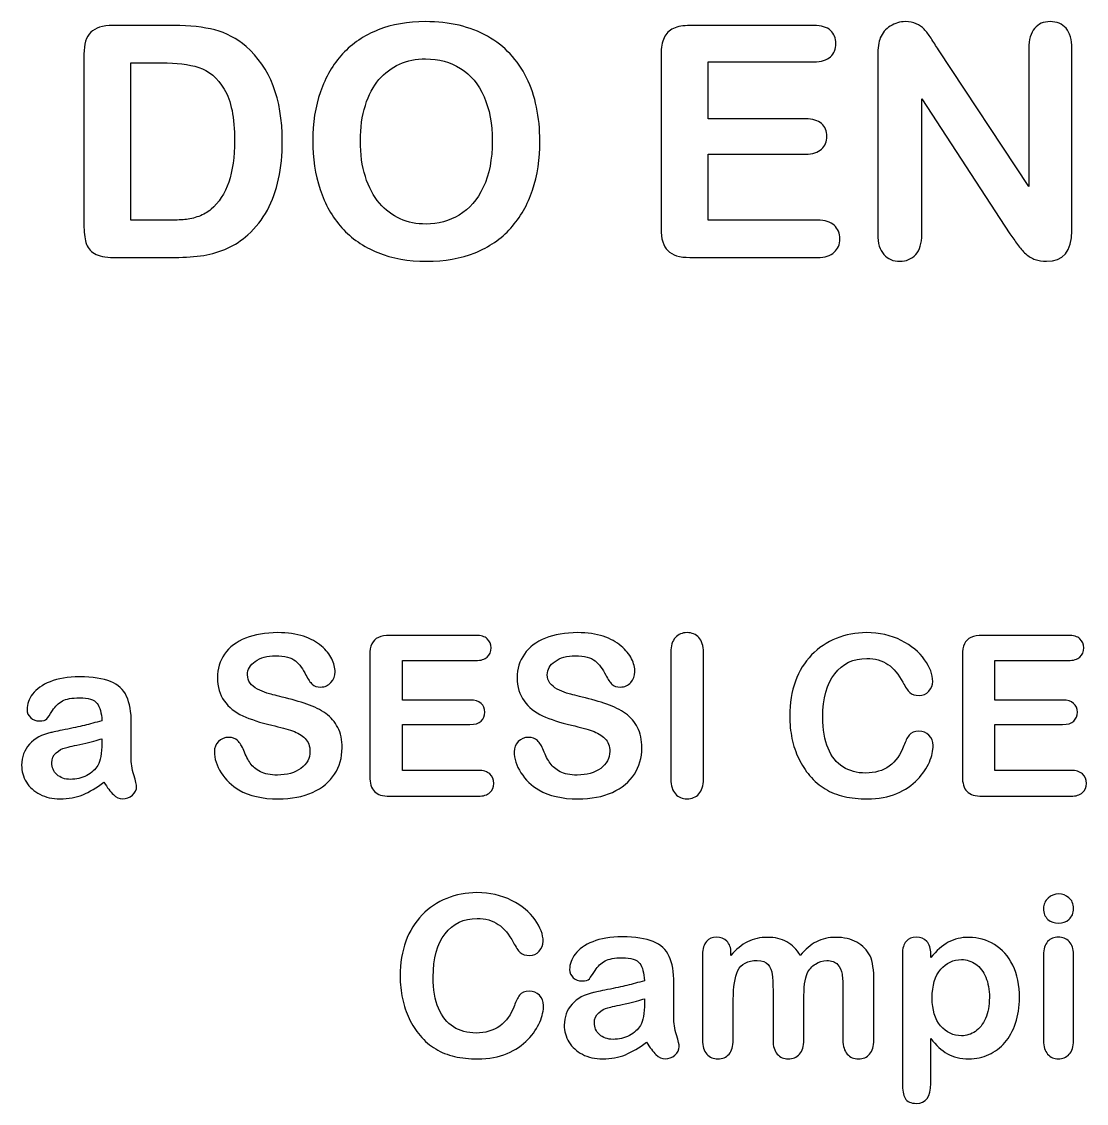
# Model space of a CAD drawing. Header units: millimetres. Extents: x -142 to 129, y -111 to 105.
# Drawn here: x 26.54 to 49.59, y 1.03 to 24.45 of the extents above; entities that cross this region are included whole.
import ezdxf

# ---------------------------------------------------------------- set-up
doc = ezdxf.new("R2010")
doc.units = ezdxf.units.MM
doc.header["$MEASUREMENT"] = 0
doc.layers.add('Layer 1', color=7, linetype='Continuous')

msp = doc.modelspace()

# ---------------------------------------------------------------- linework, layer by layer
at = {"layer": 'Layer 1', "color": 250}
for points, knots in [([(28.514, 24.3674), (28.514, 24.3674), (29.8392, 24.3674), (29.8392, 24.3674), (30.184, 24.3674), (30.4797, 24.3359), (30.7262, 24.2716), (30.974, 24.2073), (31.1972, 24.087), (31.3982, 23.9117), (31.9206, 23.4641), (32.1824, 22.7828), (32.1824, 21.8701), (32.1824, 21.5686), (32.1566, 21.2939), (32.1041, 21.045), (32.0515, 20.7961), (31.9697, 20.5717), (31.861, 20.3719), (31.7511, 20.1721), (31.6109, 19.9933), (31.4391, 19.8355), (31.3047, 19.7151), (31.1575, 19.6181), (30.9974, 19.5457), (30.8373, 19.472), (30.6655, 19.4206), (30.482, 19.3914), (30.2985, 19.3622), (30.0905, 19.347), (29.8603, 19.347), (29.8603, 19.347), (28.535, 19.347), (28.535, 19.347), (28.3504, 19.347), (28.2113, 19.375), (28.1167, 19.4311), (28.0232, 19.4872), (27.9624, 19.5655), (27.9344, 19.6672), (27.9052, 19.7689), (27.8911, 19.9009), (27.8911, 20.0622), (27.8911, 20.0622), (27.8911, 23.7446), (27.8911, 23.7446), (27.8911, 23.9631), (27.9402, 24.122), (28.0384, 24.2202), (28.1365, 24.3184), (28.2955, 24.3674), (28.514, 24.3674)], [0, 0, 0, 0, 0.0588235, 0.0588235, 0.0588235, 0.1176471, 0.1176471, 0.1176471, 0.1764706, 0.1764706, 0.1764706, 0.2352941, 0.2352941, 0.2352941, 0.2941176, 0.2941176, 0.2941176, 0.3529412, 0.3529412, 0.3529412, 0.4117647, 0.4117647, 0.4117647, 0.4705882, 0.4705882, 0.4705882, 0.5294118, 0.5294118, 0.5294118, 0.5882353, 0.5882353, 0.5882353, 0.6470588, 0.6470588, 0.6470588, 0.7058824, 0.7058824, 0.7058824, 0.7647059, 0.7647059, 0.7647059, 0.8235294, 0.8235294, 0.8235294, 0.8823529, 0.8823529, 0.8823529, 0.9411765, 0.9411765, 0.9411765, 1, 1, 1, 1]), ([(35.2827, 24.4516), (35.8039, 24.4516), (36.2504, 24.3464), (36.6232, 24.1349), (36.996, 23.9245), (37.2788, 23.6242), (37.4704, 23.235), (37.6621, 22.8459), (37.7579, 22.389), (37.7579, 21.8642), (37.7579, 21.4762), (37.7053, 21.1233), (37.6001, 20.8066), (37.495, 20.4888), (37.3384, 20.2141), (37.128, 19.9816), (36.9177, 19.749), (36.6606, 19.5714), (36.3544, 19.4475), (36.0482, 19.3248), (35.6988, 19.2629), (35.3038, 19.2629), (34.9111, 19.2629), (34.5594, 19.326), (34.2497, 19.4533), (33.9388, 19.5796), (33.6805, 19.7584), (33.4725, 19.9886), (33.2645, 20.2188), (33.1079, 20.4958), (33.0016, 20.8206), (32.8952, 21.1444), (32.8426, 21.4949), (32.8426, 21.8712), (32.8426, 22.2569), (32.8976, 22.6098), (33.0086, 22.9324), (33.1196, 23.2537), (33.2797, 23.5272), (33.4901, 23.7539), (33.6992, 23.9795), (33.9552, 24.1524), (34.2567, 24.2716), (34.557, 24.392), (34.8994, 24.4516), (35.2827, 24.4516)], [0, 0, 0, 0, 0.0666667, 0.0666667, 0.0666667, 0.1333333, 0.1333333, 0.1333333, 0.2, 0.2, 0.2, 0.2666667, 0.2666667, 0.2666667, 0.3333333, 0.3333333, 0.3333333, 0.4, 0.4, 0.4, 0.4666667, 0.4666667, 0.4666667, 0.5333333, 0.5333333, 0.5333333, 0.6, 0.6, 0.6, 0.6666667, 0.6666667, 0.6666667, 0.7333333, 0.7333333, 0.7333333, 0.8, 0.8, 0.8, 0.8666667, 0.8666667, 0.8666667, 0.9333333, 0.9333333, 0.9333333, 1, 1, 1, 1]), ([(43.6876, 23.5821), (43.6876, 23.5821), (41.397, 23.5821), (41.397, 23.5821), (41.397, 23.5821), (41.397, 22.3481), (41.397, 22.3481), (41.397, 22.3481), (43.5064, 22.3481), (43.5064, 22.3481), (43.6618, 22.3481), (43.7775, 22.313), (43.8535, 22.244), (43.9306, 22.1751), (43.968, 22.0828), (43.968, 21.9694), (43.968, 21.8561), (43.9306, 21.7626), (43.8558, 21.6913), (43.7799, 21.62), (43.6642, 21.5838), (43.5064, 21.5838), (43.5064, 21.5838), (41.397, 21.5838), (41.397, 21.5838), (41.397, 21.5838), (41.397, 20.1534), (41.397, 20.1534), (41.397, 20.1534), (43.7659, 20.1534), (43.7659, 20.1534), (43.926, 20.1534), (44.0463, 20.116), (44.127, 20.0423), (44.2088, 19.9687), (44.2497, 19.8694), (44.2497, 19.7467), (44.2497, 19.6286), (44.2088, 19.5316), (44.127, 19.458), (44.0463, 19.3844), (43.926, 19.347), (43.7659, 19.347), (43.7659, 19.347), (41.0032, 19.347), (41.0032, 19.347), (40.7823, 19.347), (40.6234, 19.3961), (40.5264, 19.4942), (40.4294, 19.5924), (40.3803, 19.7513), (40.3803, 19.9699), (40.3803, 19.9699), (40.3803, 23.7446), (40.3803, 23.7446), (40.3803, 23.8906), (40.4025, 24.0098), (40.4458, 24.1022), (40.489, 24.1945), (40.5568, 24.2623), (40.6491, 24.3043), (40.7414, 24.3464), (40.8595, 24.3674), (41.0032, 24.3674), (41.0032, 24.3674), (43.6876, 24.3674), (43.6876, 24.3674), (43.85, 24.3674), (43.9704, 24.3312), (44.0487, 24.2599), (44.127, 24.1875), (44.1667, 24.0928), (44.1667, 23.9771), (44.1667, 23.8579), (44.127, 23.7621), (44.0487, 23.6896), (43.9704, 23.6184), (43.85, 23.5821), (43.6876, 23.5821)], [0, 0, 0, 0, 0.0384615, 0.0384615, 0.0384615, 0.0769231, 0.0769231, 0.0769231, 0.1153846, 0.1153846, 0.1153846, 0.1538462, 0.1538462, 0.1538462, 0.1923077, 0.1923077, 0.1923077, 0.2307692, 0.2307692, 0.2307692, 0.2692308, 0.2692308, 0.2692308, 0.3076923, 0.3076923, 0.3076923, 0.3461538, 0.3461538, 0.3461538, 0.3846154, 0.3846154, 0.3846154, 0.4230769, 0.4230769, 0.4230769, 0.4615385, 0.4615385, 0.4615385, 0.5, 0.5, 0.5, 0.5384615, 0.5384615, 0.5384615, 0.5769231, 0.5769231, 0.5769231, 0.6153846, 0.6153846, 0.6153846, 0.6538462, 0.6538462, 0.6538462, 0.6923077, 0.6923077, 0.6923077, 0.7307692, 0.7307692, 0.7307692, 0.7692308, 0.7692308, 0.7692308, 0.8076923, 0.8076923, 0.8076923, 0.8461538, 0.8461538, 0.8461538, 0.8846154, 0.8846154, 0.8846154, 0.9230769, 0.9230769, 0.9230769, 0.9615385, 0.9615385, 0.9615385, 1, 1, 1, 1]), ([(46.3848, 23.8416), (46.3848, 23.8416), (48.3387, 20.8826), (48.3387, 20.8826), (48.3387, 20.8826), (48.3387, 23.8696), (48.3387, 23.8696), (48.3387, 24.0636), (48.3808, 24.2085), (48.4638, 24.3055), (48.5468, 24.4025), (48.6589, 24.4516), (48.8004, 24.4516), (48.9453, 24.4516), (49.061, 24.4037), (49.1451, 24.3067), (49.2292, 24.2097), (49.2713, 24.0636), (49.2713, 23.8696), (49.2713, 23.8696), (49.2713, 19.9231), (49.2713, 19.9231), (49.2713, 19.4826), (49.089, 19.2629), (48.7244, 19.2629), (48.6332, 19.2629), (48.5514, 19.2757), (48.4778, 19.3026), (48.4054, 19.3283), (48.3364, 19.3704), (48.2733, 19.4265), (48.209, 19.4837), (48.1506, 19.5503), (48.0957, 19.6275), (48.0407, 19.7034), (47.9858, 19.7817), (47.9309, 19.8612), (47.9309, 19.8612), (46.0248, 22.7828), (46.0248, 22.7828), (46.0248, 22.7828), (46.0248, 19.8448), (46.0248, 19.8448), (46.0248, 19.6532), (45.9804, 19.5083), (45.8916, 19.4101), (45.8016, 19.3119), (45.6871, 19.2629), (45.548, 19.2629), (45.4043, 19.2629), (45.2886, 19.3119), (45.2021, 19.4113), (45.1145, 19.5106), (45.0712, 19.6555), (45.0712, 19.8448), (45.0712, 19.8448), (45.0712, 23.7154), (45.0712, 23.7154), (45.0712, 23.8801), (45.0899, 24.0087), (45.1262, 24.1022), (45.1694, 24.205), (45.2419, 24.2892), (45.3424, 24.3546), (45.4429, 24.4189), (45.5516, 24.4516), (45.6672, 24.4516), (45.7596, 24.4516), (45.8379, 24.4364), (45.9021, 24.4072), (45.9676, 24.3768), (46.0248, 24.3371), (46.0739, 24.2868), (46.123, 24.2366), (46.1733, 24.1723), (46.2247, 24.0917), (46.2761, 24.0122), (46.3299, 23.9292), (46.3848, 23.8416)], [0, 0, 0, 0, 0.0384615, 0.0384615, 0.0384615, 0.0769231, 0.0769231, 0.0769231, 0.1153846, 0.1153846, 0.1153846, 0.1538462, 0.1538462, 0.1538462, 0.1923077, 0.1923077, 0.1923077, 0.2307692, 0.2307692, 0.2307692, 0.2692308, 0.2692308, 0.2692308, 0.3076923, 0.3076923, 0.3076923, 0.3461538, 0.3461538, 0.3461538, 0.3846154, 0.3846154, 0.3846154, 0.4230769, 0.4230769, 0.4230769, 0.4615385, 0.4615385, 0.4615385, 0.5, 0.5, 0.5, 0.5384615, 0.5384615, 0.5384615, 0.5769231, 0.5769231, 0.5769231, 0.6153846, 0.6153846, 0.6153846, 0.6538462, 0.6538462, 0.6538462, 0.6923077, 0.6923077, 0.6923077, 0.7307692, 0.7307692, 0.7307692, 0.7692308, 0.7692308, 0.7692308, 0.8076923, 0.8076923, 0.8076923, 0.8461538, 0.8461538, 0.8461538, 0.8846154, 0.8846154, 0.8846154, 0.9230769, 0.9230769, 0.9230769, 0.9615385, 0.9615385, 0.9615385, 1, 1, 1, 1]), ([(28.9078, 23.5611), (28.9078, 23.5611), (28.9078, 20.1534), (28.9078, 20.1534), (28.9078, 20.1534), (29.6791, 20.1534), (29.6791, 20.1534), (29.8474, 20.1534), (29.9806, 20.158), (30.0765, 20.1674), (30.1723, 20.1767), (30.2716, 20.1989), (30.3745, 20.2352), (30.4773, 20.2726), (30.5661, 20.324), (30.6409, 20.3894), (30.981, 20.6769), (31.1516, 21.1724), (31.1516, 21.8759), (31.1516, 22.3714), (31.0768, 22.743), (30.9272, 22.9896), (30.7777, 23.2362), (30.593, 23.3928), (30.3745, 23.4606), (30.1548, 23.5272), (29.8895, 23.5611), (29.5798, 23.5611), (29.5798, 23.5611), (28.9078, 23.5611), (28.9078, 23.5611)], [0, 0, 0, 0, 0.1, 0.1, 0.1, 0.2, 0.2, 0.2, 0.3, 0.3, 0.3, 0.4, 0.4, 0.4, 0.5, 0.5, 0.5, 0.6, 0.6, 0.6, 0.7, 0.7, 0.7, 0.8, 0.8, 0.8, 0.9, 0.9, 0.9, 1, 1, 1, 1]), ([(36.7272, 21.8712), (36.7272, 22.2382), (36.6676, 22.5572), (36.5495, 22.8272), (36.4303, 23.096), (36.2609, 23.2993), (36.0412, 23.4384), (35.8215, 23.5763), (35.5679, 23.6452), (35.2827, 23.6452), (35.0806, 23.6452), (34.8924, 23.6067), (34.7206, 23.5307), (34.5477, 23.4536), (34.3993, 23.3426), (34.2754, 23.1965), (34.1515, 23.0504), (34.0533, 22.8634), (33.9809, 22.6367), (33.9096, 22.4088), (33.8734, 22.1541), (33.8734, 21.8712), (33.8734, 21.5849), (33.9096, 21.3278), (33.9809, 21.0964), (34.0533, 20.8662), (34.155, 20.6746), (34.2859, 20.5226), (34.4168, 20.3707), (34.5675, 20.2574), (34.737, 20.1826), (34.9076, 20.1066), (35.0934, 20.0692), (35.2968, 20.0692), (35.5574, 20.0692), (35.7958, 20.1347), (36.0143, 20.2644), (36.2317, 20.3941), (36.4046, 20.5951), (36.5343, 20.8674), (36.6629, 21.1385), (36.7272, 21.4739), (36.7272, 21.8712)], [0, 0, 0, 0, 0.0714286, 0.0714286, 0.0714286, 0.1428571, 0.1428571, 0.1428571, 0.2142857, 0.2142857, 0.2142857, 0.2857143, 0.2857143, 0.2857143, 0.3571429, 0.3571429, 0.3571429, 0.4285714, 0.4285714, 0.4285714, 0.5, 0.5, 0.5, 0.5714286, 0.5714286, 0.5714286, 0.6428571, 0.6428571, 0.6428571, 0.7142857, 0.7142857, 0.7142857, 0.7857143, 0.7857143, 0.7857143, 0.8571429, 0.8571429, 0.8571429, 0.9285714, 0.9285714, 0.9285714, 1, 1, 1, 1]), ([(33.4782, 8.7274), (33.4782, 8.5174), (33.4239, 8.3286), (33.3153, 8.1608), (33.2075, 7.993), (33.0486, 7.8617), (32.8395, 7.7669), (32.6304, 7.6721), (32.3824, 7.625), (32.0963, 7.625), (31.7526, 7.625), (31.4689, 7.6899), (31.246, 7.8188), (31.0879, 7.912), (30.9599, 8.0368), (30.861, 8.1924), (30.7621, 8.348), (30.7127, 8.4996), (30.7127, 8.6471), (30.7127, 8.7322), (30.7427, 8.8052), (30.8018, 8.8668), (30.861, 8.9276), (30.9364, 8.9576), (31.028, 8.9576), (31.1025, 8.9576), (31.1649, 8.9341), (31.216, 8.8862), (31.2679, 8.8392), (31.3117, 8.7687), (31.3481, 8.6747), (31.3919, 8.5644), (31.4405, 8.4712), (31.4916, 8.3975), (31.5435, 8.3229), (31.6156, 8.2613), (31.7088, 8.2127), (31.8028, 8.1649), (31.9252, 8.1405), (32.0776, 8.1405), (32.2859, 8.1405), (32.4561, 8.1892), (32.5866, 8.2864), (32.7171, 8.3837), (32.7828, 8.5053), (32.7828, 8.6512), (32.7828, 8.7671), (32.7479, 8.8611), (32.6774, 8.9324), (32.6069, 9.0046), (32.5153, 9.0597), (32.4034, 9.0978), (32.2924, 9.1359), (32.1425, 9.1764), (31.956, 9.2194), (31.7064, 9.2777), (31.4965, 9.3466), (31.3287, 9.4244), (31.1601, 9.503), (31.0263, 9.61), (30.9275, 9.7454), (30.8286, 9.8808), (30.7791, 10.0485), (30.7791, 10.2504), (30.7791, 10.4416), (30.831, 10.6119), (30.9356, 10.761), (31.0401, 10.9093), (31.1917, 11.0236), (31.3895, 11.1039), (31.5872, 11.1841), (31.8199, 11.2238), (32.0873, 11.2238), (32.3005, 11.2238), (32.4853, 11.1971), (32.6417, 11.1444), (32.7974, 11.0909), (32.927, 11.0204), (33.03, 10.9328), (33.1321, 10.8453), (33.2075, 10.7529), (33.2553, 10.6564), (33.3023, 10.56), (33.3266, 10.4652), (33.3266, 10.3736), (33.3266, 10.2901), (33.2967, 10.2139), (33.2375, 10.1466), (33.1783, 10.0793), (33.1037, 10.0461), (33.0154, 10.0461), (32.9343, 10.0461), (32.8736, 10.0664), (32.8314, 10.1061), (32.7893, 10.1466), (32.7439, 10.2131), (32.6952, 10.3047), (32.6312, 10.436), (32.5558, 10.5389), (32.4667, 10.6127), (32.3783, 10.6864), (32.2357, 10.7229), (32.0387, 10.7229), (31.8571, 10.7229), (31.7096, 10.6832), (31.5986, 10.6029), (31.4867, 10.5227), (31.4308, 10.4271), (31.4308, 10.3144), (31.4308, 10.2447), (31.4494, 10.1847), (31.4875, 10.1336), (31.5256, 10.0834), (31.5783, 10.0396), (31.6448, 10.0031), (31.7112, 9.9667), (31.7785, 9.9383), (31.8466, 9.9172), (31.9147, 9.897), (32.0274, 9.867), (32.1838, 9.8273), (32.3799, 9.7811), (32.5583, 9.7308), (32.7171, 9.6749), (32.876, 9.6198), (33.0113, 9.5525), (33.1232, 9.4731), (33.2351, 9.3944), (33.3218, 9.2939), (33.3842, 9.1732), (33.4466, 9.0516), (33.4782, 8.9033), (33.4782, 8.7274)], [0, 0, 0, 0, 0.0227273, 0.0227273, 0.0227273, 0.0454545, 0.0454545, 0.0454545, 0.0681818, 0.0681818, 0.0681818, 0.0909091, 0.0909091, 0.0909091, 0.1136364, 0.1136364, 0.1136364, 0.1363636, 0.1363636, 0.1363636, 0.1590909, 0.1590909, 0.1590909, 0.1818182, 0.1818182, 0.1818182, 0.2045455, 0.2045455, 0.2045455, 0.2272727, 0.2272727, 0.2272727, 0.25, 0.25, 0.25, 0.2727273, 0.2727273, 0.2727273, 0.2954545, 0.2954545, 0.2954545, 0.3181818, 0.3181818, 0.3181818, 0.3409091, 0.3409091, 0.3409091, 0.3636364, 0.3636364, 0.3636364, 0.3863636, 0.3863636, 0.3863636, 0.4090909, 0.4090909, 0.4090909, 0.4318182, 0.4318182, 0.4318182, 0.4545455, 0.4545455, 0.4545455, 0.4772727, 0.4772727, 0.4772727, 0.5, 0.5, 0.5, 0.5227273, 0.5227273, 0.5227273, 0.5454545, 0.5454545, 0.5454545, 0.5681818, 0.5681818, 0.5681818, 0.5909091, 0.5909091, 0.5909091, 0.6136364, 0.6136364, 0.6136364, 0.6363636, 0.6363636, 0.6363636, 0.6590909, 0.6590909, 0.6590909, 0.6818182, 0.6818182, 0.6818182, 0.7045455, 0.7045455, 0.7045455, 0.7272727, 0.7272727, 0.7272727, 0.75, 0.75, 0.75, 0.7727273, 0.7727273, 0.7727273, 0.7954545, 0.7954545, 0.7954545, 0.8181818, 0.8181818, 0.8181818, 0.8409091, 0.8409091, 0.8409091, 0.8636364, 0.8636364, 0.8636364, 0.8863636, 0.8863636, 0.8863636, 0.9090909, 0.9090909, 0.9090909, 0.9318182, 0.9318182, 0.9318182, 0.9545455, 0.9545455, 0.9545455, 0.9772727, 0.9772727, 0.9772727, 1, 1, 1, 1]), ([(36.3702, 10.6208), (36.3702, 10.6208), (34.7816, 10.6208), (34.7816, 10.6208), (34.7816, 10.6208), (34.7816, 9.7648), (34.7816, 9.7648), (34.7816, 9.7648), (36.2446, 9.7648), (36.2446, 9.7648), (36.3524, 9.7648), (36.4326, 9.7405), (36.4853, 9.6927), (36.5388, 9.6449), (36.5648, 9.5809), (36.5648, 9.5022), (36.5648, 9.4236), (36.5388, 9.3588), (36.487, 9.3093), (36.4343, 9.2599), (36.354, 9.2348), (36.2446, 9.2348), (36.2446, 9.2348), (34.7816, 9.2348), (34.7816, 9.2348), (34.7816, 9.2348), (34.7816, 8.2427), (34.7816, 8.2427), (34.7816, 8.2427), (36.4245, 8.2427), (36.4245, 8.2427), (36.5356, 8.2427), (36.6191, 8.2167), (36.675, 8.1657), (36.7317, 8.1146), (36.7601, 8.0457), (36.7601, 7.9606), (36.7601, 7.8787), (36.7317, 7.8115), (36.675, 7.7604), (36.6191, 7.7093), (36.5356, 7.6834), (36.4245, 7.6834), (36.4245, 7.6834), (34.5084, 7.6834), (34.5084, 7.6834), (34.3553, 7.6834), (34.245, 7.7174), (34.1777, 7.7855), (34.1105, 7.8536), (34.0764, 7.9638), (34.0764, 8.1154), (34.0764, 8.1154), (34.0764, 10.7334), (34.0764, 10.7334), (34.0764, 10.8348), (34.0918, 10.9174), (34.1218, 10.9815), (34.1518, 11.0455), (34.1988, 11.0925), (34.2629, 11.1217), (34.3269, 11.1509), (34.4087, 11.1655), (34.5084, 11.1655), (34.5084, 11.1655), (36.3702, 11.1655), (36.3702, 11.1655), (36.4829, 11.1655), (36.5664, 11.1403), (36.6207, 11.0909), (36.675, 11.0406), (36.7026, 10.975), (36.7026, 10.8947), (36.7026, 10.8121), (36.675, 10.7456), (36.6207, 10.6953), (36.5664, 10.6459), (36.4829, 10.6208), (36.3702, 10.6208)], [0, 0, 0, 0, 0.0384615, 0.0384615, 0.0384615, 0.0769231, 0.0769231, 0.0769231, 0.1153846, 0.1153846, 0.1153846, 0.1538462, 0.1538462, 0.1538462, 0.1923077, 0.1923077, 0.1923077, 0.2307692, 0.2307692, 0.2307692, 0.2692308, 0.2692308, 0.2692308, 0.3076923, 0.3076923, 0.3076923, 0.3461538, 0.3461538, 0.3461538, 0.3846154, 0.3846154, 0.3846154, 0.4230769, 0.4230769, 0.4230769, 0.4615385, 0.4615385, 0.4615385, 0.5, 0.5, 0.5, 0.5384615, 0.5384615, 0.5384615, 0.5769231, 0.5769231, 0.5769231, 0.6153846, 0.6153846, 0.6153846, 0.6538462, 0.6538462, 0.6538462, 0.6923077, 0.6923077, 0.6923077, 0.7307692, 0.7307692, 0.7307692, 0.7692308, 0.7692308, 0.7692308, 0.8076923, 0.8076923, 0.8076923, 0.8461538, 0.8461538, 0.8461538, 0.8846154, 0.8846154, 0.8846154, 0.9230769, 0.9230769, 0.9230769, 0.9615385, 0.9615385, 0.9615385, 1, 1, 1, 1]), ([(39.9658, 8.7274), (39.9658, 8.5174), (39.9115, 8.3286), (39.8029, 8.1608), (39.6951, 7.993), (39.5362, 7.8617), (39.3271, 7.7669), (39.118, 7.6721), (38.87, 7.625), (38.5839, 7.625), (38.2402, 7.625), (37.9565, 7.6899), (37.7336, 7.8188), (37.5755, 7.912), (37.4475, 8.0368), (37.3486, 8.1924), (37.2497, 8.348), (37.2003, 8.4996), (37.2003, 8.6471), (37.2003, 8.7322), (37.2303, 8.8052), (37.2894, 8.8668), (37.3486, 8.9276), (37.424, 8.9576), (37.5156, 8.9576), (37.5901, 8.9576), (37.6525, 8.9341), (37.7036, 8.8862), (37.7555, 8.8392), (37.7993, 8.7687), (37.8357, 8.6747), (37.8795, 8.5644), (37.9281, 8.4712), (37.9792, 8.3975), (38.0311, 8.3229), (38.1032, 8.2613), (38.1964, 8.2127), (38.2904, 8.1649), (38.4128, 8.1405), (38.5652, 8.1405), (38.7735, 8.1405), (38.9437, 8.1892), (39.0742, 8.2864), (39.2047, 8.3837), (39.2704, 8.5053), (39.2704, 8.6512), (39.2704, 8.7671), (39.2355, 8.8611), (39.165, 8.9324), (39.0945, 9.0046), (39.0029, 9.0597), (38.891, 9.0978), (38.78, 9.1359), (38.6301, 9.1764), (38.4436, 9.2194), (38.194, 9.2777), (37.9841, 9.3466), (37.8163, 9.4244), (37.6477, 9.503), (37.5139, 9.61), (37.4151, 9.7454), (37.3162, 9.8808), (37.2667, 10.0485), (37.2667, 10.2504), (37.2667, 10.4416), (37.3186, 10.6119), (37.4232, 10.761), (37.5277, 10.9093), (37.6793, 11.0236), (37.8771, 11.1039), (38.0748, 11.1841), (38.3075, 11.2238), (38.5749, 11.2238), (38.7881, 11.2238), (38.9729, 11.1971), (39.1293, 11.1444), (39.285, 11.0909), (39.4146, 11.0204), (39.5176, 10.9328), (39.6197, 10.8453), (39.6951, 10.7529), (39.7429, 10.6564), (39.7899, 10.56), (39.8142, 10.4652), (39.8142, 10.3736), (39.8142, 10.2901), (39.7843, 10.2139), (39.7251, 10.1466), (39.6659, 10.0793), (39.5913, 10.0461), (39.503, 10.0461), (39.4219, 10.0461), (39.3612, 10.0664), (39.319, 10.1061), (39.2769, 10.1466), (39.2315, 10.2131), (39.1828, 10.3047), (39.1188, 10.436), (39.0434, 10.5389), (38.9543, 10.6127), (38.8659, 10.6864), (38.7233, 10.7229), (38.5263, 10.7229), (38.3447, 10.7229), (38.1972, 10.6832), (38.0862, 10.6029), (37.9743, 10.5227), (37.9184, 10.4271), (37.9184, 10.3144), (37.9184, 10.2447), (37.937, 10.1847), (37.9751, 10.1336), (38.0132, 10.0834), (38.0659, 10.0396), (38.1324, 10.0031), (38.1988, 9.9667), (38.2661, 9.9383), (38.3342, 9.9172), (38.4023, 9.897), (38.515, 9.867), (38.6714, 9.8273), (38.8675, 9.7811), (39.0459, 9.7308), (39.2047, 9.6749), (39.3636, 9.6198), (39.4989, 9.5525), (39.6108, 9.4731), (39.7227, 9.3944), (39.8094, 9.2939), (39.8718, 9.1732), (39.9342, 9.0516), (39.9658, 8.9033), (39.9658, 8.7274)], [0, 0, 0, 0, 0.0227273, 0.0227273, 0.0227273, 0.0454545, 0.0454545, 0.0454545, 0.0681818, 0.0681818, 0.0681818, 0.0909091, 0.0909091, 0.0909091, 0.1136364, 0.1136364, 0.1136364, 0.1363636, 0.1363636, 0.1363636, 0.1590909, 0.1590909, 0.1590909, 0.1818182, 0.1818182, 0.1818182, 0.2045455, 0.2045455, 0.2045455, 0.2272727, 0.2272727, 0.2272727, 0.25, 0.25, 0.25, 0.2727273, 0.2727273, 0.2727273, 0.2954545, 0.2954545, 0.2954545, 0.3181818, 0.3181818, 0.3181818, 0.3409091, 0.3409091, 0.3409091, 0.3636364, 0.3636364, 0.3636364, 0.3863636, 0.3863636, 0.3863636, 0.4090909, 0.4090909, 0.4090909, 0.4318182, 0.4318182, 0.4318182, 0.4545455, 0.4545455, 0.4545455, 0.4772727, 0.4772727, 0.4772727, 0.5, 0.5, 0.5, 0.5227273, 0.5227273, 0.5227273, 0.5454545, 0.5454545, 0.5454545, 0.5681818, 0.5681818, 0.5681818, 0.5909091, 0.5909091, 0.5909091, 0.6136364, 0.6136364, 0.6136364, 0.6363636, 0.6363636, 0.6363636, 0.6590909, 0.6590909, 0.6590909, 0.6818182, 0.6818182, 0.6818182, 0.7045455, 0.7045455, 0.7045455, 0.7272727, 0.7272727, 0.7272727, 0.75, 0.75, 0.75, 0.7727273, 0.7727273, 0.7727273, 0.7954545, 0.7954545, 0.7954545, 0.8181818, 0.8181818, 0.8181818, 0.8409091, 0.8409091, 0.8409091, 0.8636364, 0.8636364, 0.8636364, 0.8863636, 0.8863636, 0.8863636, 0.9090909, 0.9090909, 0.9090909, 0.9318182, 0.9318182, 0.9318182, 0.9545455, 0.9545455, 0.9545455, 0.9772727, 0.9772727, 0.9772727, 1, 1, 1, 1]), ([(40.5932, 8.0546), (40.5932, 8.0546), (40.5932, 10.7967), (40.5932, 10.7967), (40.5932, 10.9393), (40.6256, 11.0455), (40.6905, 11.1168), (40.7553, 11.1881), (40.8396, 11.2238), (40.9425, 11.2238), (41.0479, 11.2238), (41.1338, 11.189), (41.1995, 11.1184), (41.2651, 11.0479), (41.2984, 10.9409), (41.2984, 10.7967), (41.2984, 10.7967), (41.2984, 8.0546), (41.2984, 8.0546), (41.2984, 7.9103), (41.2651, 7.8034), (41.1995, 7.732), (41.1338, 7.6607), (41.0479, 7.625), (40.9425, 7.625), (40.8412, 7.625), (40.7577, 7.6607), (40.6921, 7.7328), (40.6264, 7.805), (40.5932, 7.912), (40.5932, 8.0546)], [0, 0, 0, 0, 0.1, 0.1, 0.1, 0.2, 0.2, 0.2, 0.3, 0.3, 0.3, 0.4, 0.4, 0.4, 0.5, 0.5, 0.5, 0.6, 0.6, 0.6, 0.7, 0.7, 0.7, 0.8, 0.8, 0.8, 0.9, 0.9, 0.9, 1, 1, 1, 1]), ([(46.2694, 8.7833), (46.2694, 8.6723), (46.2426, 8.5523), (46.1875, 8.4234), (46.1332, 8.2945), (46.0473, 8.1681), (45.9298, 8.0441), (45.8131, 7.9193), (45.6631, 7.8188), (45.4816, 7.7409), (45.2992, 7.6639), (45.0868, 7.625), (44.8445, 7.625), (44.6613, 7.625), (44.4943, 7.6421), (44.3436, 7.6769), (44.1936, 7.7118), (44.0566, 7.7661), (43.9342, 7.8398), (43.8119, 7.9128), (43.6984, 8.01), (43.5954, 8.13), (43.5039, 8.2394), (43.4252, 8.361), (43.3604, 8.4964), (43.2955, 8.6317), (43.2469, 8.7768), (43.2145, 8.93), (43.1821, 9.084), (43.1659, 9.2469), (43.1659, 9.4196), (43.1659, 9.6992), (43.2064, 9.9505), (43.2883, 10.1717), (43.3693, 10.3938), (43.4868, 10.5835), (43.6384, 10.7407), (43.7908, 10.898), (43.9683, 11.0179), (44.1725, 11.1006), (44.3768, 11.1825), (44.5948, 11.2238), (44.8258, 11.2238), (45.1079, 11.2238), (45.3584, 11.1679), (45.5788, 11.0552), (45.7985, 10.9434), (45.9671, 10.804), (46.0846, 10.6386), (46.2013, 10.4733), (46.2605, 10.3176), (46.2605, 10.1701), (46.2605, 10.0891), (46.2313, 10.0185), (46.1746, 9.9561), (46.1178, 9.8945), (46.0489, 9.8637), (45.9679, 9.8637), (45.8779, 9.8637), (45.8098, 9.8856), (45.7652, 9.9278), (45.7199, 9.9707), (45.6696, 10.0445), (45.6145, 10.149), (45.5221, 10.3217), (45.4143, 10.4506), (45.2903, 10.5365), (45.1654, 10.6216), (45.0131, 10.6645), (44.8307, 10.6645), (44.5405, 10.6645), (44.3103, 10.5543), (44.1385, 10.3347), (43.9667, 10.1142), (43.8808, 9.8013), (43.8808, 9.3961), (43.8808, 9.1253), (43.9188, 8.9), (43.995, 8.7201), (44.0704, 8.5401), (44.1782, 8.4064), (44.3176, 8.3172), (44.457, 8.2289), (44.62, 8.1843), (44.8072, 8.1843), (45.0098, 8.1843), (45.1808, 8.2346), (45.3211, 8.3351), (45.4613, 8.4356), (45.5667, 8.5831), (45.638, 8.7784), (45.668, 8.87), (45.7053, 8.9446), (45.7498, 9.0029), (45.7936, 9.0605), (45.8649, 9.0897), (45.963, 9.0897), (46.0473, 9.0897), (46.1194, 9.0605), (46.1794, 9.0013), (46.2394, 8.943), (46.2694, 8.87), (46.2694, 8.7833)], [0, 0, 0, 0, 0.0294118, 0.0294118, 0.0294118, 0.0588235, 0.0588235, 0.0588235, 0.0882353, 0.0882353, 0.0882353, 0.1176471, 0.1176471, 0.1176471, 0.1470588, 0.1470588, 0.1470588, 0.1764706, 0.1764706, 0.1764706, 0.2058824, 0.2058824, 0.2058824, 0.2352941, 0.2352941, 0.2352941, 0.2647059, 0.2647059, 0.2647059, 0.2941176, 0.2941176, 0.2941176, 0.3235294, 0.3235294, 0.3235294, 0.3529412, 0.3529412, 0.3529412, 0.3823529, 0.3823529, 0.3823529, 0.4117647, 0.4117647, 0.4117647, 0.4411765, 0.4411765, 0.4411765, 0.4705882, 0.4705882, 0.4705882, 0.5, 0.5, 0.5, 0.5294118, 0.5294118, 0.5294118, 0.5588235, 0.5588235, 0.5588235, 0.5882353, 0.5882353, 0.5882353, 0.6176471, 0.6176471, 0.6176471, 0.6470588, 0.6470588, 0.6470588, 0.6764706, 0.6764706, 0.6764706, 0.7058824, 0.7058824, 0.7058824, 0.7352941, 0.7352941, 0.7352941, 0.7647059, 0.7647059, 0.7647059, 0.7941176, 0.7941176, 0.7941176, 0.8235294, 0.8235294, 0.8235294, 0.8529412, 0.8529412, 0.8529412, 0.8823529, 0.8823529, 0.8823529, 0.9117647, 0.9117647, 0.9117647, 0.9411765, 0.9411765, 0.9411765, 0.9705882, 0.9705882, 0.9705882, 1, 1, 1, 1]), ([(49.1954, 10.6208), (49.1954, 10.6208), (47.6068, 10.6208), (47.6068, 10.6208), (47.6068, 10.6208), (47.6068, 9.7648), (47.6068, 9.7648), (47.6068, 9.7648), (49.0698, 9.7648), (49.0698, 9.7648), (49.1776, 9.7648), (49.2578, 9.7405), (49.3105, 9.6927), (49.364, 9.6449), (49.39, 9.5809), (49.39, 9.5022), (49.39, 9.4236), (49.364, 9.3588), (49.3122, 9.3093), (49.2595, 9.2599), (49.1792, 9.2348), (49.0698, 9.2348), (49.0698, 9.2348), (47.6068, 9.2348), (47.6068, 9.2348), (47.6068, 9.2348), (47.6068, 8.2427), (47.6068, 8.2427), (47.6068, 8.2427), (49.2497, 8.2427), (49.2497, 8.2427), (49.3608, 8.2427), (49.4443, 8.2167), (49.5002, 8.1657), (49.5569, 8.1146), (49.5853, 8.0457), (49.5853, 7.9606), (49.5853, 7.8787), (49.5569, 7.8115), (49.5002, 7.7604), (49.4443, 7.7093), (49.3608, 7.6834), (49.2497, 7.6834), (49.2497, 7.6834), (47.3336, 7.6834), (47.3336, 7.6834), (47.1805, 7.6834), (47.0702, 7.7174), (47.0029, 7.7855), (46.9357, 7.8536), (46.9016, 7.9638), (46.9016, 8.1154), (46.9016, 8.1154), (46.9016, 10.7334), (46.9016, 10.7334), (46.9016, 10.8348), (46.917, 10.9174), (46.947, 10.9815), (46.977, 11.0455), (47.024, 11.0925), (47.0881, 11.1217), (47.1521, 11.1509), (47.2339, 11.1655), (47.3336, 11.1655), (47.3336, 11.1655), (49.1954, 11.1655), (49.1954, 11.1655), (49.3081, 11.1655), (49.3916, 11.1403), (49.4459, 11.0909), (49.5002, 11.0406), (49.5278, 10.975), (49.5278, 10.8947), (49.5278, 10.8121), (49.5002, 10.7456), (49.4459, 10.6953), (49.3916, 10.6459), (49.3081, 10.6208), (49.1954, 10.6208)], [0, 0, 0, 0, 0.0384615, 0.0384615, 0.0384615, 0.0769231, 0.0769231, 0.0769231, 0.1153846, 0.1153846, 0.1153846, 0.1538462, 0.1538462, 0.1538462, 0.1923077, 0.1923077, 0.1923077, 0.2307692, 0.2307692, 0.2307692, 0.2692308, 0.2692308, 0.2692308, 0.3076923, 0.3076923, 0.3076923, 0.3461538, 0.3461538, 0.3461538, 0.3846154, 0.3846154, 0.3846154, 0.4230769, 0.4230769, 0.4230769, 0.4615385, 0.4615385, 0.4615385, 0.5, 0.5, 0.5, 0.5384615, 0.5384615, 0.5384615, 0.5769231, 0.5769231, 0.5769231, 0.6153846, 0.6153846, 0.6153846, 0.6538462, 0.6538462, 0.6538462, 0.6923077, 0.6923077, 0.6923077, 0.7307692, 0.7307692, 0.7307692, 0.7692308, 0.7692308, 0.7692308, 0.8076923, 0.8076923, 0.8076923, 0.8461538, 0.8461538, 0.8461538, 0.8846154, 0.8846154, 0.8846154, 0.9230769, 0.9230769, 0.9230769, 0.9615385, 0.9615385, 0.9615385, 1, 1, 1, 1]), ([(28.3215, 7.989), (28.1643, 7.8674), (28.0127, 7.7766), (27.8668, 7.7158), (27.7201, 7.655), (27.5556, 7.625), (27.374, 7.625), (27.2079, 7.625), (27.0612, 7.6583), (26.9355, 7.7239), (26.8099, 7.7896), (26.7126, 7.8779), (26.6446, 7.9906), (26.5765, 8.1033), (26.5424, 8.2248), (26.5424, 8.3561), (26.5424, 8.5336), (26.5984, 8.6844), (26.711, 8.8092), (26.8237, 8.9349), (26.9785, 9.0183), (27.1755, 9.0613), (27.216, 9.071), (27.3181, 9.0921), (27.481, 9.1253), (27.6439, 9.1586), (27.7842, 9.1886), (27.9001, 9.2169), (28.016, 9.2445), (28.1424, 9.2777), (28.2786, 9.3174), (28.2705, 9.4885), (28.2364, 9.6141), (28.1757, 9.6935), (28.1141, 9.7738), (27.9884, 9.8135), (27.7963, 9.8135), (27.6318, 9.8135), (27.5078, 9.7908), (27.4251, 9.7446), (27.3416, 9.6992), (27.2703, 9.6303), (27.2111, 9.5379), (27.1519, 9.4463), (27.1098, 9.3863), (27.0855, 9.3563), (27.0604, 9.3272), (27.0077, 9.3126), (26.9274, 9.3126), (26.8545, 9.3126), (26.7913, 9.3361), (26.7386, 9.3831), (26.6859, 9.4293), (26.6591, 9.4893), (26.6591, 9.5622), (26.6591, 9.6765), (26.6997, 9.7875), (26.7799, 9.8953), (26.861, 10.0031), (26.9866, 10.0915), (27.1576, 10.1612), (27.3286, 10.2309), (27.5418, 10.2658), (27.7971, 10.2658), (28.0816, 10.2658), (28.3061, 10.2317), (28.4691, 10.1644), (28.632, 10.0972), (28.7471, 9.991), (28.8144, 9.8451), (28.8816, 9.6992), (28.9157, 9.5063), (28.9157, 9.2656), (28.9157, 9.1132), (28.9149, 8.9843), (28.914, 8.8781), (28.9132, 8.7719), (28.9124, 8.6536), (28.9108, 8.5239), (28.9108, 8.4023), (28.9311, 8.2751), (28.9716, 8.143), (29.0121, 8.0117), (29.0316, 7.9266), (29.0316, 7.8885), (29.0316, 7.822), (29.0008, 7.7612), (28.9384, 7.7069), (28.8751, 7.6526), (28.8046, 7.625), (28.7252, 7.625), (28.6587, 7.625), (28.5931, 7.6558), (28.5282, 7.7183), (28.4634, 7.7807), (28.3945, 7.8706), (28.3215, 7.989)], [0, 0, 0, 0, 0.03125, 0.03125, 0.03125, 0.0625, 0.0625, 0.0625, 0.09375, 0.09375, 0.09375, 0.125, 0.125, 0.125, 0.15625, 0.15625, 0.15625, 0.1875, 0.1875, 0.1875, 0.21875, 0.21875, 0.21875, 0.25, 0.25, 0.25, 0.28125, 0.28125, 0.28125, 0.3125, 0.3125, 0.3125, 0.34375, 0.34375, 0.34375, 0.375, 0.375, 0.375, 0.40625, 0.40625, 0.40625, 0.4375, 0.4375, 0.4375, 0.46875, 0.46875, 0.46875, 0.5, 0.5, 0.5, 0.53125, 0.53125, 0.53125, 0.5625, 0.5625, 0.5625, 0.59375, 0.59375, 0.59375, 0.625, 0.625, 0.625, 0.65625, 0.65625, 0.65625, 0.6875, 0.6875, 0.6875, 0.71875, 0.71875, 0.71875, 0.75, 0.75, 0.75, 0.78125, 0.78125, 0.78125, 0.8125, 0.8125, 0.8125, 0.84375, 0.84375, 0.84375, 0.875, 0.875, 0.875, 0.90625, 0.90625, 0.90625, 0.9375, 0.9375, 0.9375, 0.96875, 0.96875, 0.96875, 1, 1, 1, 1]), ([(28.2786, 8.9284), (28.1838, 8.8935), (28.046, 8.8562), (27.8644, 8.8181), (27.6837, 8.7792), (27.558, 8.7501), (27.4883, 8.7322), (27.4186, 8.7136), (27.3522, 8.6779), (27.2889, 8.6252), (27.2257, 8.5717), (27.1941, 8.498), (27.1941, 8.4023), (27.1941, 8.3043), (27.2314, 8.2208), (27.306, 8.1519), (27.3797, 8.083), (27.477, 8.0481), (27.5977, 8.0481), (27.7258, 8.0481), (27.8441, 8.0765), (27.9519, 8.1324), (28.0606, 8.1892), (28.14, 8.2613), (28.1911, 8.3505), (28.2494, 8.4485), (28.2786, 8.6107), (28.2786, 8.836), (28.2786, 8.836), (28.2786, 8.9284), (28.2786, 8.9284)], [0, 0, 0, 0, 0.1, 0.1, 0.1, 0.2, 0.2, 0.2, 0.3, 0.3, 0.3, 0.4, 0.4, 0.4, 0.5, 0.5, 0.5, 0.6, 0.6, 0.6, 0.7, 0.7, 0.7, 0.8, 0.8, 0.8, 0.9, 0.9, 0.9, 1, 1, 1, 1]), ([(37.8381, 3.155), (37.8381, 3.044), (37.8113, 2.924), (37.7562, 2.7951), (37.7019, 2.6662), (37.616, 2.5398), (37.4985, 2.4158), (37.3818, 2.291), (37.2318, 2.1905), (37.0503, 2.1126), (36.8679, 2.0356), (36.6555, 1.9967), (36.4132, 1.9967), (36.23, 1.9967), (36.063, 2.0138), (35.9123, 2.0486), (35.7623, 2.0835), (35.6253, 2.1378), (35.5029, 2.2115), (35.3806, 2.2845), (35.2671, 2.3817), (35.1641, 2.5017), (35.0726, 2.6111), (34.9939, 2.7327), (34.9291, 2.8681), (34.8642, 3.0034), (34.8156, 3.1485), (34.7832, 3.3017), (34.7508, 3.4557), (34.7346, 3.6186), (34.7346, 3.7913), (34.7346, 4.0709), (34.7751, 4.3222), (34.857, 4.5434), (34.938, 4.7655), (35.0555, 4.9552), (35.2071, 5.1124), (35.3595, 5.2697), (35.537, 5.3896), (35.7412, 5.4723), (35.9455, 5.5542), (36.1635, 5.5955), (36.3945, 5.5955), (36.6766, 5.5955), (36.9271, 5.5396), (37.1475, 5.4269), (37.3672, 5.3151), (37.5358, 5.1757), (37.6533, 5.0103), (37.77, 4.845), (37.8292, 4.6893), (37.8292, 4.5418), (37.8292, 4.4608), (37.8, 4.3902), (37.7433, 4.3278), (37.6865, 4.2662), (37.6176, 4.2354), (37.5366, 4.2354), (37.4466, 4.2354), (37.3785, 4.2573), (37.3339, 4.2995), (37.2886, 4.3424), (37.2383, 4.4162), (37.1832, 4.5207), (37.0908, 4.6934), (36.983, 4.8223), (36.859, 4.9082), (36.7341, 4.9933), (36.5818, 5.0362), (36.3994, 5.0362), (36.1092, 5.0362), (35.879, 4.926), (35.7072, 4.7064), (35.5354, 4.4859), (35.4495, 4.173), (35.4495, 3.7678), (35.4495, 3.497), (35.4875, 3.2717), (35.5637, 3.0918), (35.6391, 2.9118), (35.7469, 2.7781), (35.8863, 2.6889), (36.0257, 2.6006), (36.1887, 2.556), (36.3759, 2.556), (36.5785, 2.556), (36.7495, 2.6063), (36.8898, 2.7068), (37.03, 2.8073), (37.1354, 2.9548), (37.2067, 3.1501), (37.2367, 3.2417), (37.274, 3.3163), (37.3185, 3.3746), (37.3623, 3.4322), (37.4336, 3.4614), (37.5317, 3.4614), (37.616, 3.4614), (37.6881, 3.4322), (37.7481, 3.373), (37.8081, 3.3147), (37.8381, 3.2417), (37.8381, 3.155)], [0, 0, 0, 0, 0.0294118, 0.0294118, 0.0294118, 0.0588235, 0.0588235, 0.0588235, 0.0882353, 0.0882353, 0.0882353, 0.1176471, 0.1176471, 0.1176471, 0.1470588, 0.1470588, 0.1470588, 0.1764706, 0.1764706, 0.1764706, 0.2058824, 0.2058824, 0.2058824, 0.2352941, 0.2352941, 0.2352941, 0.2647059, 0.2647059, 0.2647059, 0.2941176, 0.2941176, 0.2941176, 0.3235294, 0.3235294, 0.3235294, 0.3529412, 0.3529412, 0.3529412, 0.3823529, 0.3823529, 0.3823529, 0.4117647, 0.4117647, 0.4117647, 0.4411765, 0.4411765, 0.4411765, 0.4705882, 0.4705882, 0.4705882, 0.5, 0.5, 0.5, 0.5294118, 0.5294118, 0.5294118, 0.5588235, 0.5588235, 0.5588235, 0.5882353, 0.5882353, 0.5882353, 0.6176471, 0.6176471, 0.6176471, 0.6470588, 0.6470588, 0.6470588, 0.6764706, 0.6764706, 0.6764706, 0.7058824, 0.7058824, 0.7058824, 0.7352941, 0.7352941, 0.7352941, 0.7647059, 0.7647059, 0.7647059, 0.7941176, 0.7941176, 0.7941176, 0.8235294, 0.8235294, 0.8235294, 0.8529412, 0.8529412, 0.8529412, 0.8823529, 0.8823529, 0.8823529, 0.9117647, 0.9117647, 0.9117647, 0.9411765, 0.9411765, 0.9411765, 0.9705882, 0.9705882, 0.9705882, 1, 1, 1, 1]), ([(48.9854, 4.9341), (48.8954, 4.9341), (48.8184, 4.9617), (48.7544, 5.0168), (48.6904, 5.0719), (48.6588, 5.1505), (48.6588, 5.2518), (48.6588, 5.3426), (48.6912, 5.418), (48.7568, 5.4772), (48.8225, 5.5363), (48.8987, 5.5663), (48.9854, 5.5663), (49.0697, 5.5663), (49.1435, 5.5396), (49.2083, 5.4861), (49.2731, 5.4318), (49.3056, 5.354), (49.3056, 5.2518), (49.3056, 5.1521), (49.274, 5.0743), (49.2107, 5.0184), (49.1475, 4.9625), (49.0729, 4.9341), (48.9854, 4.9341)], [0, 0, 0, 0, 0.125, 0.125, 0.125, 0.25, 0.25, 0.25, 0.375, 0.375, 0.375, 0.5, 0.5, 0.5, 0.625, 0.625, 0.625, 0.75, 0.75, 0.75, 0.875, 0.875, 0.875, 1, 1, 1, 1]), ([(40.0646, 2.3607), (39.9074, 2.2391), (39.7558, 2.1483), (39.6099, 2.0875), (39.4632, 2.0267), (39.2987, 1.9967), (39.1171, 1.9967), (38.951, 1.9967), (38.8043, 2.03), (38.6786, 2.0956), (38.553, 2.1613), (38.4557, 2.2496), (38.3877, 2.3623), (38.3196, 2.475), (38.2855, 2.5965), (38.2855, 2.7278), (38.2855, 2.9053), (38.3415, 3.0561), (38.4541, 3.1809), (38.5668, 3.3066), (38.7216, 3.39), (38.9186, 3.433), (38.9591, 3.4427), (39.0612, 3.4638), (39.2241, 3.497), (39.387, 3.5303), (39.5273, 3.5603), (39.6432, 3.5886), (39.7591, 3.6162), (39.8855, 3.6494), (40.0217, 3.6891), (40.0136, 3.8602), (39.9795, 3.9858), (39.9188, 4.0652), (39.8572, 4.1455), (39.7315, 4.1852), (39.5394, 4.1852), (39.3749, 4.1852), (39.2509, 4.1625), (39.1682, 4.1163), (39.0847, 4.0709), (39.0134, 4.002), (38.9542, 3.9096), (38.895, 3.818), (38.8529, 3.758), (38.8286, 3.728), (38.8035, 3.6989), (38.7508, 3.6843), (38.6705, 3.6843), (38.5976, 3.6843), (38.5344, 3.7078), (38.4817, 3.7548), (38.429, 3.801), (38.4022, 3.861), (38.4022, 3.9339), (38.4022, 4.0482), (38.4428, 4.1592), (38.523, 4.267), (38.6041, 4.3748), (38.7297, 4.4632), (38.9007, 4.5329), (39.0717, 4.6026), (39.2849, 4.6375), (39.5402, 4.6375), (39.8247, 4.6375), (40.0492, 4.6034), (40.2122, 4.5361), (40.3751, 4.4689), (40.4902, 4.3627), (40.5575, 4.2168), (40.6247, 4.0709), (40.6588, 3.878), (40.6588, 3.6373), (40.6588, 3.4849), (40.658, 3.356), (40.6571, 3.2498), (40.6563, 3.1436), (40.6555, 3.0253), (40.6539, 2.8956), (40.6539, 2.774), (40.6742, 2.6468), (40.7147, 2.5147), (40.7552, 2.3834), (40.7747, 2.2983), (40.7747, 2.2602), (40.7747, 2.1937), (40.7439, 2.1329), (40.6815, 2.0786), (40.6182, 2.0243), (40.5477, 1.9967), (40.4683, 1.9967), (40.4018, 1.9967), (40.3362, 2.0275), (40.2713, 2.09), (40.2065, 2.1524), (40.1376, 2.2423), (40.0646, 2.3607)], [0, 0, 0, 0, 0.03125, 0.03125, 0.03125, 0.0625, 0.0625, 0.0625, 0.09375, 0.09375, 0.09375, 0.125, 0.125, 0.125, 0.15625, 0.15625, 0.15625, 0.1875, 0.1875, 0.1875, 0.21875, 0.21875, 0.21875, 0.25, 0.25, 0.25, 0.28125, 0.28125, 0.28125, 0.3125, 0.3125, 0.3125, 0.34375, 0.34375, 0.34375, 0.375, 0.375, 0.375, 0.40625, 0.40625, 0.40625, 0.4375, 0.4375, 0.4375, 0.46875, 0.46875, 0.46875, 0.5, 0.5, 0.5, 0.53125, 0.53125, 0.53125, 0.5625, 0.5625, 0.5625, 0.59375, 0.59375, 0.59375, 0.625, 0.625, 0.625, 0.65625, 0.65625, 0.65625, 0.6875, 0.6875, 0.6875, 0.71875, 0.71875, 0.71875, 0.75, 0.75, 0.75, 0.78125, 0.78125, 0.78125, 0.8125, 0.8125, 0.8125, 0.84375, 0.84375, 0.84375, 0.875, 0.875, 0.875, 0.90625, 0.90625, 0.90625, 0.9375, 0.9375, 0.9375, 0.96875, 0.96875, 0.96875, 1, 1, 1, 1]), ([(43.4706, 3.2668), (43.4706, 3.2668), (43.4706, 2.4053), (43.4706, 2.4053), (43.4706, 2.2691), (43.4398, 2.167), (43.3782, 2.0989), (43.3166, 2.0308), (43.2347, 1.9967), (43.1342, 1.9967), (43.0361, 1.9967), (42.9567, 2.0308), (42.8959, 2.0989), (42.8351, 2.167), (42.8043, 2.2691), (42.8043, 2.4053), (42.8043, 2.4053), (42.8043, 3.4379), (42.8043, 3.4379), (42.8043, 3.6016), (42.7986, 3.728), (42.7873, 3.818), (42.7767, 3.908), (42.7468, 3.9825), (42.6973, 4.0401), (42.6479, 4.0976), (42.5709, 4.1268), (42.4639, 4.1268), (42.2515, 4.1268), (42.1121, 4.0539), (42.0448, 3.908), (41.9776, 3.7629), (41.9435, 3.5538), (41.9435, 3.2814), (41.9435, 3.2814), (41.9435, 2.4053), (41.9435, 2.4053), (41.9435, 2.2707), (41.9127, 2.1686), (41.8519, 2.0997), (41.7911, 2.0308), (41.7109, 1.9967), (41.612, 1.9967), (41.5139, 1.9967), (41.4337, 2.0308), (41.3713, 2.0997), (41.3089, 2.1686), (41.2773, 2.2707), (41.2773, 2.4053), (41.2773, 2.4053), (41.2773, 4.2598), (41.2773, 4.2598), (41.2773, 4.3813), (41.3056, 4.4745), (41.3616, 4.5378), (41.4175, 4.601), (41.4912, 4.6326), (41.5828, 4.6326), (41.672, 4.6326), (41.7457, 4.6026), (41.8049, 4.5434), (41.8641, 4.4843), (41.8941, 4.4024), (41.8941, 4.2978), (41.8941, 4.2978), (41.8941, 4.2362), (41.8941, 4.2362), (42.0059, 4.3708), (42.1267, 4.4697), (42.2548, 4.5329), (42.3828, 4.5961), (42.5255, 4.6277), (42.6819, 4.6277), (42.8456, 4.6277), (42.985, 4.5953), (43.1026, 4.5305), (43.2201, 4.4656), (43.3166, 4.3676), (43.3919, 4.2362), (43.5014, 4.3692), (43.6189, 4.4672), (43.7437, 4.5313), (43.8685, 4.5953), (44.0071, 4.6277), (44.1595, 4.6277), (44.337, 4.6277), (44.4894, 4.5929), (44.6175, 4.5232), (44.7455, 4.4535), (44.842, 4.3538), (44.9052, 4.2241), (44.9603, 4.1074), (44.9879, 3.9226), (44.9879, 3.6713), (44.9879, 3.6713), (44.9879, 2.4053), (44.9879, 2.4053), (44.9879, 2.2691), (44.9571, 2.167), (44.8955, 2.0989), (44.8339, 2.0308), (44.752, 1.9967), (44.6515, 1.9967), (44.5534, 1.9967), (44.4732, 2.0308), (44.4108, 2.0997), (44.3484, 2.1686), (44.3168, 2.2707), (44.3168, 2.4053), (44.3168, 2.4053), (44.3168, 3.4954), (44.3168, 3.4954), (44.3168, 3.6348), (44.3111, 3.7459), (44.2989, 3.8302), (44.2868, 3.9137), (44.2552, 3.9842), (44.2025, 4.0417), (44.1506, 4.0985), (44.0712, 4.1268), (43.965, 4.1268), (43.8791, 4.1268), (43.798, 4.1017), (43.721, 4.0506), (43.6448, 4.0004), (43.5848, 3.9323), (43.5419, 3.8464), (43.4941, 3.7378), (43.4706, 3.544), (43.4706, 3.2668)], [0, 0, 0, 0, 0.0232558, 0.0232558, 0.0232558, 0.0465116, 0.0465116, 0.0465116, 0.0697674, 0.0697674, 0.0697674, 0.0930233, 0.0930233, 0.0930233, 0.1162791, 0.1162791, 0.1162791, 0.1395349, 0.1395349, 0.1395349, 0.1627907, 0.1627907, 0.1627907, 0.1860465, 0.1860465, 0.1860465, 0.2093023, 0.2093023, 0.2093023, 0.2325581, 0.2325581, 0.2325581, 0.255814, 0.255814, 0.255814, 0.2790698, 0.2790698, 0.2790698, 0.3023256, 0.3023256, 0.3023256, 0.3255814, 0.3255814, 0.3255814, 0.3488372, 0.3488372, 0.3488372, 0.372093, 0.372093, 0.372093, 0.3953488, 0.3953488, 0.3953488, 0.4186047, 0.4186047, 0.4186047, 0.4418605, 0.4418605, 0.4418605, 0.4651163, 0.4651163, 0.4651163, 0.4883721, 0.4883721, 0.4883721, 0.5116279, 0.5116279, 0.5116279, 0.5348837, 0.5348837, 0.5348837, 0.5581395, 0.5581395, 0.5581395, 0.5813953, 0.5813953, 0.5813953, 0.6046512, 0.6046512, 0.6046512, 0.627907, 0.627907, 0.627907, 0.6511628, 0.6511628, 0.6511628, 0.6744186, 0.6744186, 0.6744186, 0.6976744, 0.6976744, 0.6976744, 0.7209302, 0.7209302, 0.7209302, 0.744186, 0.744186, 0.744186, 0.7674419, 0.7674419, 0.7674419, 0.7906977, 0.7906977, 0.7906977, 0.8139535, 0.8139535, 0.8139535, 0.8372093, 0.8372093, 0.8372093, 0.8604651, 0.8604651, 0.8604651, 0.8837209, 0.8837209, 0.8837209, 0.9069767, 0.9069767, 0.9069767, 0.9302326, 0.9302326, 0.9302326, 0.9534884, 0.9534884, 0.9534884, 0.9767442, 0.9767442, 0.9767442, 1, 1, 1, 1]), ([(46.2174, 4.2679), (46.2174, 4.2679), (46.2174, 4.1892), (46.2174, 4.1892), (46.339, 4.34), (46.4663, 4.451), (46.5976, 4.5216), (46.7289, 4.5921), (46.8772, 4.6277), (47.0434, 4.6277), (47.2436, 4.6277), (47.4268, 4.5767), (47.5945, 4.4737), (47.7623, 4.3708), (47.8952, 4.22), (47.9925, 4.0223), (48.0898, 3.8245), (48.1384, 3.5903), (48.1384, 3.3195), (48.1384, 3.1201), (48.11, 2.937), (48.0541, 2.77), (47.9982, 2.603), (47.9204, 2.4628), (47.8223, 2.3493), (47.7242, 2.2358), (47.6083, 2.1491), (47.4746, 2.0883), (47.3408, 2.0275), (47.1974, 1.9967), (47.0434, 1.9967), (46.8586, 1.9967), (46.7029, 2.034), (46.5773, 2.1086), (46.4517, 2.1824), (46.3317, 2.2918), (46.2174, 2.4361), (46.2174, 2.4361), (46.2174, 1.4618), (46.2174, 1.4618), (46.2174, 1.1765), (46.1137, 1.0338), (45.9062, 1.0338), (45.7846, 1.0338), (45.7036, 1.0703), (45.6638, 1.1441), (45.6241, 1.2178), (45.6047, 1.3248), (45.6047, 1.4658), (45.6047, 1.4658), (45.6047, 4.2646), (45.6047, 4.2646), (45.6047, 4.3878), (45.6314, 4.4802), (45.6857, 4.541), (45.7392, 4.6018), (45.813, 4.6326), (45.9062, 4.6326), (45.9978, 4.6326), (46.0732, 4.601), (46.1307, 4.5386), (46.1883, 4.4754), (46.2174, 4.3854), (46.2174, 4.2679)], [0, 0, 0, 0, 0.047619, 0.047619, 0.047619, 0.0952381, 0.0952381, 0.0952381, 0.1428571, 0.1428571, 0.1428571, 0.1904762, 0.1904762, 0.1904762, 0.2380952, 0.2380952, 0.2380952, 0.2857143, 0.2857143, 0.2857143, 0.3333333, 0.3333333, 0.3333333, 0.3809524, 0.3809524, 0.3809524, 0.4285714, 0.4285714, 0.4285714, 0.4761905, 0.4761905, 0.4761905, 0.5238095, 0.5238095, 0.5238095, 0.5714286, 0.5714286, 0.5714286, 0.6190476, 0.6190476, 0.6190476, 0.6666667, 0.6666667, 0.6666667, 0.7142857, 0.7142857, 0.7142857, 0.7619048, 0.7619048, 0.7619048, 0.8095238, 0.8095238, 0.8095238, 0.8571429, 0.8571429, 0.8571429, 0.9047619, 0.9047619, 0.9047619, 0.952381, 0.952381, 0.952381, 1, 1, 1, 1]), ([(49.3056, 4.2646), (49.3056, 4.2646), (49.3056, 2.3907), (49.3056, 2.3907), (49.3056, 2.261), (49.2748, 2.1629), (49.2132, 2.0964), (49.1516, 2.03), (49.0738, 1.9967), (48.9789, 1.9967), (48.8841, 1.9967), (48.8071, 2.0308), (48.7479, 2.0989), (48.6888, 2.167), (48.6588, 2.2642), (48.6588, 2.3907), (48.6588, 2.3907), (48.6588, 4.2452), (48.6588, 4.2452), (48.6588, 4.374), (48.6888, 4.4705), (48.7479, 4.5353), (48.8071, 4.6002), (48.8841, 4.6326), (48.9789, 4.6326), (49.0738, 4.6326), (49.1516, 4.6002), (49.2132, 4.5353), (49.2748, 4.4705), (49.3056, 4.3797), (49.3056, 4.2646)], [0, 0, 0, 0, 0.1, 0.1, 0.1, 0.2, 0.2, 0.2, 0.3, 0.3, 0.3, 0.4, 0.4, 0.4, 0.5, 0.5, 0.5, 0.6, 0.6, 0.6, 0.7, 0.7, 0.7, 0.8, 0.8, 0.8, 0.9, 0.9, 0.9, 1, 1, 1, 1]), ([(47.4867, 3.3252), (47.4867, 3.4962), (47.4608, 3.6429), (47.4081, 3.7653), (47.3562, 3.8877), (47.2841, 3.9825), (47.1917, 4.0482), (47.0985, 4.1139), (46.9964, 4.1463), (46.8845, 4.1463), (46.7054, 4.1463), (46.5546, 4.0758), (46.4322, 3.9355), (46.3098, 3.7945), (46.2482, 3.587), (46.2482, 3.3139), (46.2482, 3.0561), (46.309, 2.8551), (46.4306, 2.7124), (46.553, 2.569), (46.7038, 2.4977), (46.8845, 2.4977), (46.9915, 2.4977), (47.0912, 2.5293), (47.1828, 2.5917), (47.2744, 2.6541), (47.3481, 2.7473), (47.4041, 2.8721), (47.4592, 2.9978), (47.4867, 3.1485), (47.4867, 3.3252)], [0, 0, 0, 0, 0.1, 0.1, 0.1, 0.2, 0.2, 0.2, 0.3, 0.3, 0.3, 0.4, 0.4, 0.4, 0.5, 0.5, 0.5, 0.6, 0.6, 0.6, 0.7, 0.7, 0.7, 0.8, 0.8, 0.8, 0.9, 0.9, 0.9, 1, 1, 1, 1]), ([(40.0217, 3.3001), (39.9269, 3.2652), (39.7891, 3.2279), (39.6075, 3.1898), (39.4268, 3.1509), (39.3011, 3.1218), (39.2314, 3.1039), (39.1617, 3.0853), (39.0953, 3.0496), (39.032, 2.9969), (38.9688, 2.9434), (38.9372, 2.8697), (38.9372, 2.774), (38.9372, 2.676), (38.9745, 2.5925), (39.0491, 2.5236), (39.1228, 2.4547), (39.2201, 2.4198), (39.3408, 2.4198), (39.4689, 2.4198), (39.5872, 2.4482), (39.695, 2.5041), (39.8037, 2.5609), (39.8831, 2.633), (39.9342, 2.7222), (39.9925, 2.8202), (40.0217, 2.9824), (40.0217, 3.2077), (40.0217, 3.2077), (40.0217, 3.3001), (40.0217, 3.3001)], [0, 0, 0, 0, 0.1, 0.1, 0.1, 0.2, 0.2, 0.2, 0.3, 0.3, 0.3, 0.4, 0.4, 0.4, 0.5, 0.5, 0.5, 0.6, 0.6, 0.6, 0.7, 0.7, 0.7, 0.8, 0.8, 0.8, 0.9, 0.9, 0.9, 1, 1, 1, 1])]:
    msp.add_open_spline(points, degree=3, knots=knots, dxfattribs=at)

doc.saveas('drawing.dxf')
